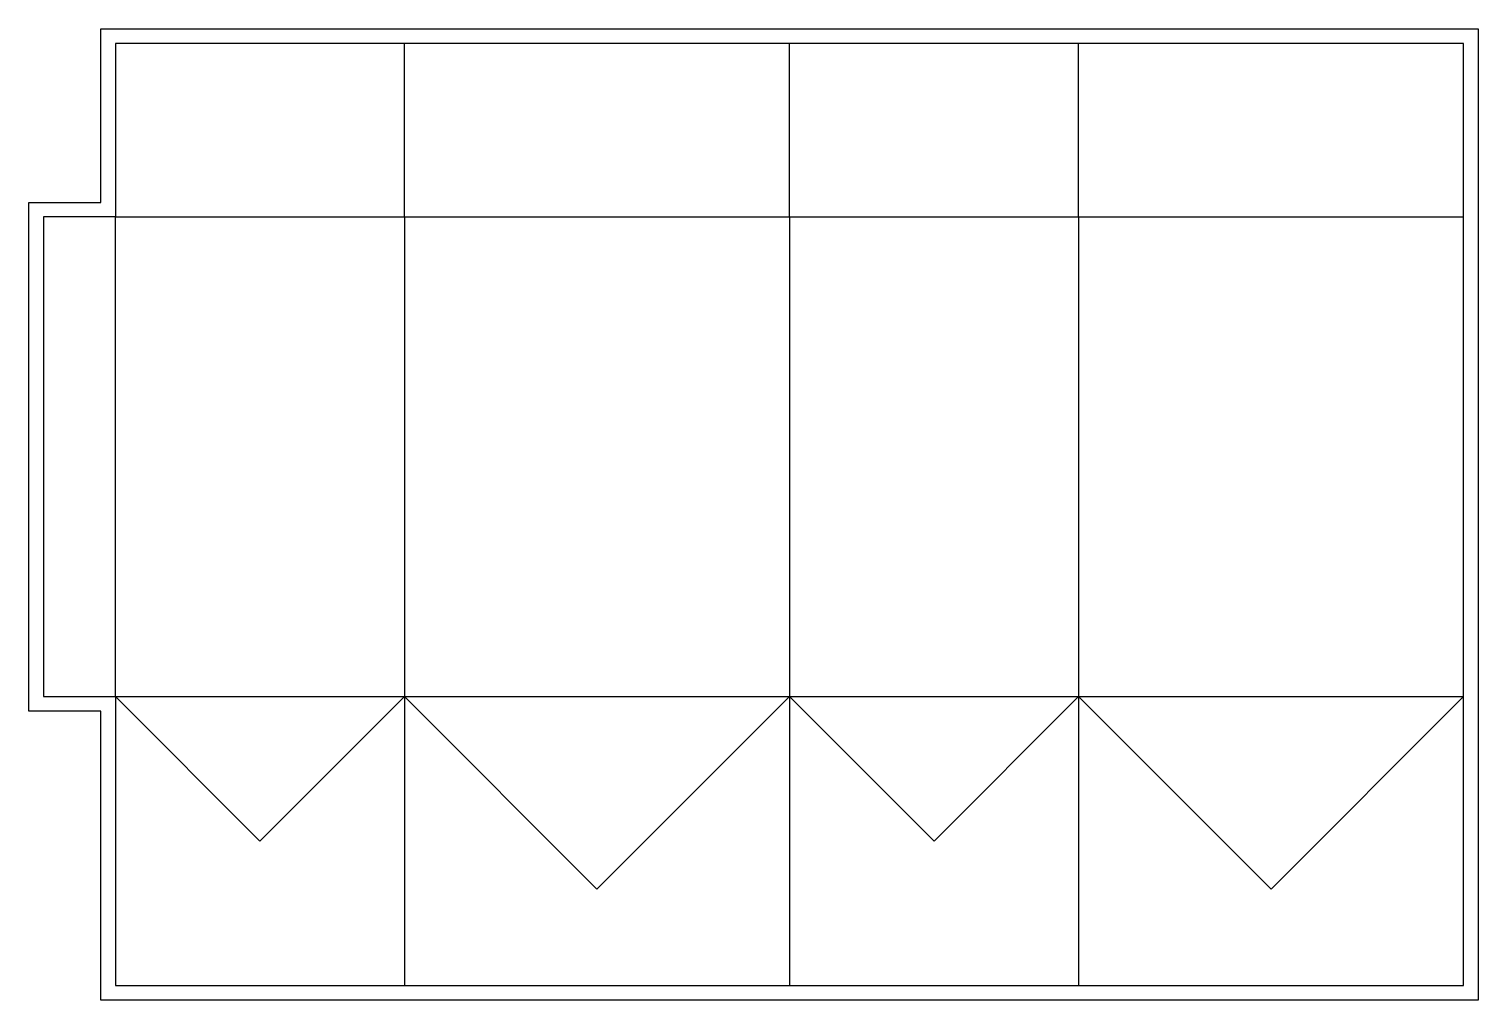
# Model space of a CAD drawing. Header units: millimetres. Extents: x -3 to 299, y -163 to 39.
import ezdxf

# ---------------------------------------------------------------- set-up
doc = ezdxf.new("R2010")
doc.units = ezdxf.units.MM
for name, color, linetype in [('Bleed', 2, 'CONTINUOUS'), ('CreaseLine', 3, 'CONTINUOUS'), ('CutContour', 1, 'CONTINUOUS'), ('GlueArea', 6, 'CONTINUOUS')]:
    doc.layers.add(name, color=color, linetype=linetype)

msp = doc.modelspace()

# ---------------------------------------------------------------- linework, layer by layer
at = {"layer": 'Bleed'}
msp.add_lwpolyline([(75.225, -163.225), (15, -163.225), (12, -163.225), (12, -160.225), (12, -103), (0, -103), (-3, -103), (-3, -100), (-3, 0), (-3, 3), (0, 3), (12, 3), (12, 36.135), (12, 39.135), (15, 39.135), (75.225, 39.135), (155.45, 39.135), (215.675, 39.135), (295.9, 39.135), (298.9, 39.135), (298.9, 36.135), (298.9, 0), (298.9, -160.225), (298.9, -163.225), (295.9, -163.225), (215.675, -163.225), (155.45, -163.225)], close=True, dxfattribs=at)
at = {"layer": 'CreaseLine'}
for points in [[(15, -100), (15, 0), (295.9, 0)], [(75.225, 0), (75.225, -100)], [(155.45, 0), (155.45, -100)], [(215.675, 0), (215.675, -100)], [(15, -100), (295.9, -100), (255.7875, -140.1125), (215.675, -100)], [(15, -100), (45.1125, -130.1125), (75.225, -100)], [(75.225, -100), (115.3375, -140.1125), (155.45, -100)], [(155.45, -100), (185.5625, -130.1125), (215.675, -100)]]:
    msp.add_lwpolyline(points, dxfattribs=at)
at = {"layer": 'CutContour'}
msp.add_lwpolyline([(15, -160.225), (75.225, -160.225), (155.45, -160.225), (215.675, -160.225), (295.9, -160.225), (295.9, 0), (295.9, 36.135), (215.675, 36.135), (155.45, 36.135), (75.225, 36.135), (15, 36.135), (15, 0), (0, 0), (0, -100), (15, -100)], close=True, dxfattribs=at)
for points in [[(75.225, 0), (75.225, 36.135)], [(155.45, 0), (155.45, 36.135)], [(215.675, 0), (215.675, 36.135)], [(75.225, -100), (75.225, -160.225)], [(155.45, -100), (155.45, -160.225)], [(215.675, -100), (215.675, -160.225)]]:
    msp.add_lwpolyline(points, dxfattribs=at)
at = {"layer": 'GlueArea'}
msp.add_lwpolyline([(0, 0), (0, -100)], dxfattribs=at)

doc.saveas('drawing.dxf')
